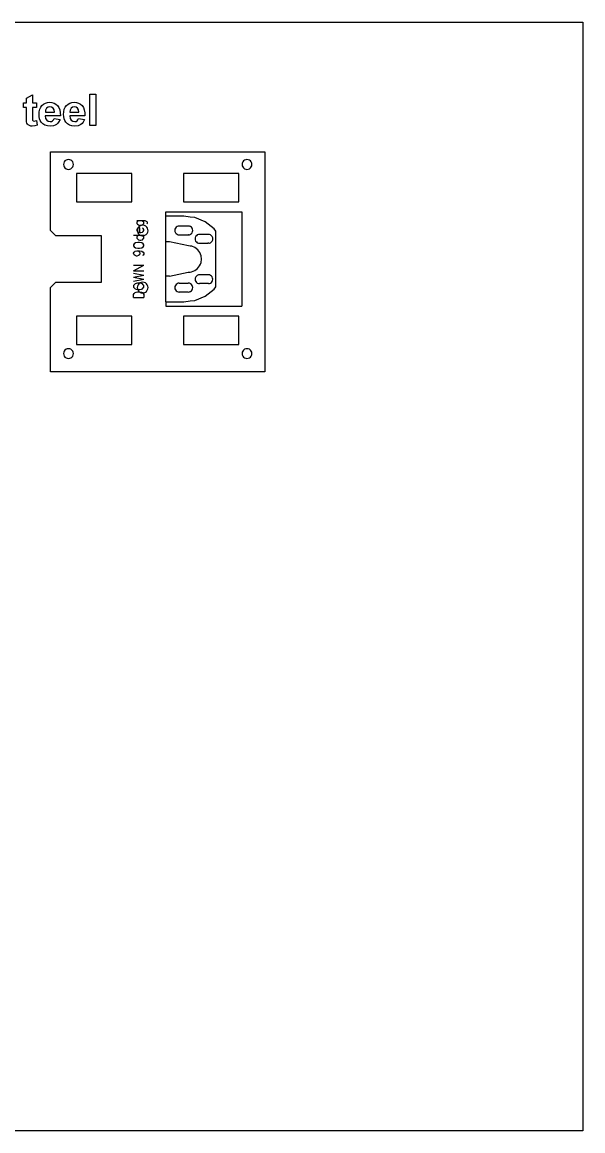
# Model space of a CAD drawing. Extents: x -144 to 2042, y -154 to 468.
# Drawn here: x 1728 to 2042, y -154 to 468 of the extents above; entities that cross this region are included whole.
import ezdxf

# ---------------------------------------------------------------- set-up
doc = ezdxf.new("R2010")
doc.units = 0
doc.layers.get('0').update_dxf_attribs({"linetype": 'CONTINUOUS', "lineweight": 25, "true_color": 0xffffff})
doc.layers.add('2.0mm Mild Steel', color=7, linetype='BYLAYER', lineweight=5)
doc.layers.add('Layer0', color=7, linetype='BYLAYER', lineweight=5)
doc.styles.add('textstyle2', font='')
doc.styles.get('textstyle2').set_extended_font_data('Standard')

msp = doc.modelspace()

# ---------------------------------------------------------------- linework, layer by layer
at = {"layer": '2.0mm Mild Steel'}
for p, q in [((1730.39, 425.04), (1733.8, 427.02)), ((1730.39, 422.49), (1730.39, 425.04)), ((1733.8, 427.02), (1733.8, 422.49)), ((1741.03, 422.33), (1742.14, 422.67)), ((1742.14, 422.67), (1743.36, 422.78)), ((1743.36, 422.78), (1744.71, 422.66)), ((1744.71, 422.66), (1745.92, 422.31)), ((1754.78, 422.33), (1755.89, 422.67)), ((1755.89, 422.67), (1757.11, 422.78)), ((1757.11, 422.78), (1758.46, 422.66)), ((1758.46, 422.66), (1759.67, 422.31)), ((1765.97, 409.67), (1765.97, 427.37)), ((1765.97, 427.37), (1769.36, 427.37)), ((1769.36, 427.37), (1769.36, 409.67)), ((1728.83, 419.78), (1728.83, 422.49)), ((1728.83, 422.49), (1730.39, 422.49)), ((1730.39, 419.78), (1728.83, 419.78)), ((1730.39, 414.19), (1730.39, 419.78)), ((1733.8, 422.49), (1736.11, 422.49)), ((1736.11, 419.78), (1733.8, 419.78)), ((1733.8, 419.78), (1733.8, 414.62)), ((1736.11, 422.49), (1736.11, 419.78)), ((1737.48, 415.98), (1737.58, 417.49)), ((1737.58, 417.49), (1737.89, 418.82)), ((1737.89, 418.82), (1738.41, 419.98)), ((1738.41, 419.98), (1739.14, 420.97)), ((1739.14, 420.97), (1740.03, 421.76)), ((1740.03, 421.76), (1741.03, 422.33)), ((1741.19, 418.42), (1741.02, 417.18)), ((1741.02, 417.18), (1746.09, 417.18)), ((1741.73, 419.37), (1741.19, 418.42)), ((1742.55, 419.98), (1741.73, 419.37)), ((1743.56, 420.18), (1742.55, 419.98)), ((1744.52, 419.99), (1743.56, 420.18)), ((1745.32, 419.42), (1744.52, 419.99)), ((1745.88, 418.47), (1745.32, 419.42)), ((1746.09, 417.18), (1745.88, 418.47)), ((1745.92, 422.31), (1746.97, 421.72)), ((1746.97, 421.72), (1747.87, 420.89)), ((1747.87, 420.89), (1748.59, 419.82)), ((1748.59, 419.82), (1749.09, 418.5)), ((1749.09, 418.5), (1749.38, 416.92)), ((1749.38, 416.92), (1749.45, 415.1)), ((1751.23, 415.98), (1751.33, 417.49)), ((1751.33, 417.49), (1751.64, 418.82)), ((1751.64, 418.82), (1752.17, 419.98)), ((1752.17, 419.98), (1752.89, 420.97)), ((1752.89, 420.97), (1753.78, 421.76)), ((1753.78, 421.76), (1754.78, 422.33)), ((1754.94, 418.42), (1754.77, 417.18)), ((1754.77, 417.18), (1759.84, 417.18)), ((1755.48, 419.37), (1754.94, 418.42)), ((1756.3, 419.98), (1755.48, 419.37)), ((1757.31, 420.18), (1756.3, 419.98)), ((1758.27, 419.99), (1757.31, 420.18)), ((1759.08, 419.42), (1758.27, 419.99)), ((1759.63, 418.47), (1759.08, 419.42)), ((1759.84, 417.18), (1759.63, 418.47)), ((1759.67, 422.31), (1760.72, 421.72)), ((1760.72, 421.72), (1761.62, 420.89)), ((1761.62, 420.89), (1762.34, 419.82)), ((1762.34, 419.82), (1762.85, 418.5)), ((1762.85, 418.5), (1763.13, 416.92)), ((1763.13, 416.92), (1763.2, 415.1)), ((1730.5, 411.8), (1730.39, 414.19)), ((1730.69, 411.06), (1730.5, 411.8)), ((1730.98, 410.48), (1730.69, 411.06)), ((1731.42, 410.04), (1730.98, 410.48)), ((1733.8, 414.62), (1733.86, 412.79)), ((1733.86, 412.79), (1734.16, 412.36)), ((1734.16, 412.36), (1734.74, 412.19)), ((1734.74, 412.19), (1736.1, 412.52)), ((1736.1, 412.52), (1736.39, 409.88)), ((1737.56, 414.7), (1737.48, 415.98)), ((1737.79, 413.54), (1737.56, 414.7)), ((1738.19, 412.5), (1737.79, 413.54)), ((1738.75, 411.56), (1738.19, 412.5)), ((1739.66, 410.61), (1738.75, 411.56)), ((1740.79, 409.92), (1739.66, 410.61)), ((1749.45, 415.1), (1740.95, 415.1)), ((1740.95, 415.1), (1741.18, 413.76)), ((1741.18, 413.76), (1741.78, 412.75)), ((1741.78, 412.75), (1742.66, 412.12)), ((1742.66, 412.12), (1743.73, 411.91)), ((1743.73, 411.91), (1744.46, 412.02)), ((1744.46, 412.02), (1745.07, 412.35)), ((1745.07, 412.35), (1745.55, 412.91)), ((1745.55, 412.91), (1745.89, 413.75)), ((1745.89, 413.75), (1749.27, 413.18)), ((1747.21, 410.35), (1746.47, 409.92)), ((1747.87, 410.89), (1747.21, 410.35)), ((1748.43, 411.54), (1747.87, 410.89)), ((1749.27, 413.18), (1748.43, 411.54)), ((1751.31, 414.7), (1751.23, 415.98)), ((1751.55, 413.54), (1751.31, 414.7)), ((1751.94, 412.5), (1751.55, 413.54)), ((1752.5, 411.56), (1751.94, 412.5)), ((1753.41, 410.61), (1752.5, 411.56)), ((1754.54, 409.92), (1753.41, 410.61)), ((1763.2, 415.1), (1754.71, 415.1)), ((1754.71, 415.1), (1754.93, 413.76)), ((1754.93, 413.76), (1755.53, 412.75)), ((1755.53, 412.75), (1756.41, 412.12)), ((1756.41, 412.12), (1757.48, 411.91)), ((1757.48, 411.91), (1758.22, 412.02)), ((1758.22, 412.02), (1758.82, 412.35)), ((1758.82, 412.35), (1759.3, 412.91)), ((1759.3, 412.91), (1759.64, 413.75)), ((1759.64, 413.75), (1763.02, 413.18)), ((1760.96, 410.35), (1760.22, 409.92)), ((1761.62, 410.89), (1760.96, 410.35)), ((1762.18, 411.54), (1761.62, 410.89)), ((1763.02, 413.18), (1762.18, 411.54)), ((1732.06, 409.69), (1731.42, 410.04)), ((1732.84, 409.45), (1732.06, 409.69)), ((1733.71, 409.38), (1732.84, 409.45)), ((1735.13, 409.5), (1733.71, 409.38)), ((1736.39, 409.88), (1735.13, 409.5)), ((1742.13, 409.51), (1740.79, 409.92)), ((1743.7, 409.38), (1742.13, 409.51)), ((1745.63, 409.62), (1743.7, 409.38)), ((1746.47, 409.92), (1745.63, 409.62)), ((1755.88, 409.51), (1754.54, 409.92)), ((1757.45, 409.38), (1755.88, 409.51)), ((1759.38, 409.62), (1757.45, 409.38)), ((1760.22, 409.92), (1759.38, 409.62)), ((1769.36, 409.67), (1765.97, 409.67))]:
    msp.add_line(p, q, dxfattribs=at)
at = {"layer": 'Layer0'}
for p, q in [((1391.75, 467.66), (2042.09, 467.66)), ((2042.09, 467.66), (2042.09, -153.74)), ((1743.97, 350.91), (1743.97, 394.91)), ((1743.97, 394.91), (1863.97, 394.91)), ((1863.97, 394.91), (1863.97, 271.77)), ((1751.31, 388.62), (1751.22, 387.91)), ((1751.22, 387.91), (1751.31, 387.2)), ((1751.59, 389.29), (1751.31, 388.62)), ((1751.31, 387.2), (1751.59, 386.54)), ((1752.02, 389.85), (1751.59, 389.29)), ((1751.59, 386.54), (1752.02, 385.97)), ((1752.59, 390.29), (1752.02, 389.85)), ((1752.02, 385.97), (1752.59, 385.53)), ((1753.26, 390.57), (1752.59, 390.29)), ((1752.59, 385.53), (1753.26, 385.25)), ((1753.97, 390.66), (1753.26, 390.57)), ((1754.68, 390.57), (1753.97, 390.66)), ((1755.34, 390.29), (1754.68, 390.57)), ((1754.68, 385.25), (1755.34, 385.53)), ((1755.91, 389.85), (1755.34, 390.29)), ((1755.34, 385.53), (1755.91, 385.97)), ((1756.35, 389.29), (1755.91, 389.85)), ((1755.91, 385.97), (1756.35, 386.54)), ((1756.62, 388.62), (1756.35, 389.29)), ((1756.35, 386.54), (1756.62, 387.2)), ((1756.72, 387.91), (1756.62, 388.62)), ((1756.62, 387.2), (1756.72, 387.91)), ((1851.31, 388.62), (1851.22, 387.91)), ((1851.22, 387.91), (1851.31, 387.2)), ((1851.59, 389.29), (1851.31, 388.62)), ((1851.31, 387.2), (1851.59, 386.54)), ((1852.02, 389.85), (1851.59, 389.29)), ((1851.59, 386.54), (1852.02, 385.97)), ((1852.59, 390.29), (1852.02, 389.85)), ((1852.02, 385.97), (1852.59, 385.53)), ((1853.26, 390.57), (1852.59, 390.29)), ((1852.59, 385.53), (1853.26, 385.25)), ((1853.97, 390.66), (1853.26, 390.57)), ((1854.68, 390.57), (1853.97, 390.66)), ((1855.34, 390.29), (1854.68, 390.57)), ((1854.68, 385.25), (1855.34, 385.53)), ((1855.91, 389.85), (1855.34, 390.29)), ((1855.34, 385.53), (1855.91, 385.97)), ((1856.35, 389.29), (1855.91, 389.85)), ((1855.91, 385.97), (1856.35, 386.54)), ((1856.62, 388.62), (1856.35, 389.29)), ((1856.35, 386.54), (1856.62, 387.2)), ((1856.72, 387.91), (1856.62, 388.62)), ((1856.62, 387.2), (1856.72, 387.91)), ((1753.26, 385.25), (1753.97, 385.16)), ((1753.97, 385.16), (1754.68, 385.25)), ((1789.47, 382.91), (1758.47, 382.91)), ((1758.47, 382.91), (1758.47, 366.91)), ((1789.47, 366.91), (1789.47, 382.91)), ((1849.47, 382.91), (1818.47, 382.91)), ((1818.47, 382.91), (1818.47, 366.91)), ((1849.47, 366.91), (1849.47, 382.91)), ((1853.26, 385.25), (1853.97, 385.16)), ((1853.97, 385.16), (1854.68, 385.25)), ((1758.47, 366.91), (1789.47, 366.91)), ((1818.47, 366.91), (1849.47, 366.91)), ((1808.54, 361.41), (1851.04, 361.41)), ((1808.54, 358.91), (1808.54, 361.41)), ((1851.04, 361.41), (1851.02, 308.41)), ((1818.56, 358.91), (1808.54, 358.91)), ((1822.13, 358.44), (1818.56, 358.91)), ((1824.77, 358.09), (1822.13, 358.44)), ((1830.56, 355.7), (1824.77, 358.09)), ((1835.53, 351.88), (1830.56, 355.7)), ((1746.97, 347.91), (1743.97, 350.91)), ((1792.72, 351.93), (1792.55, 351.17)), ((1792.55, 351.17), (1792.59, 350.39)), ((1792.59, 350.39), (1792.82, 349.64)), ((1793.08, 352.63), (1792.72, 351.93)), ((1792.82, 349.64), (1793.25, 348.98)), ((1793.61, 353.21), (1793.08, 352.63)), ((1793.25, 348.98), (1793.82, 348.45)), ((1794.27, 353.63), (1793.61, 353.21)), ((1793.82, 348.45), (1794.52, 348.09)), ((1795.02, 353.86), (1794.27, 353.63)), ((1794.52, 348.09), (1795.28, 347.92)), ((1795.8, 353.9), (1795.02, 353.86)), ((1796.57, 353.73), (1795.8, 353.9)), ((1796.07, 347.96), (1796.81, 348.19)), ((1797.26, 353.37), (1796.57, 353.73)), ((1796.81, 348.19), (1797.47, 348.61)), ((1797.84, 352.84), (1797.26, 353.37)), ((1797.47, 348.61), (1798, 349.19)), ((1798.26, 352.18), (1797.84, 352.84)), ((1798, 349.19), (1798.36, 349.89)), ((1798.5, 351.43), (1798.26, 352.18)), ((1798.36, 349.89), (1798.53, 350.65)), ((1798.53, 350.65), (1798.5, 351.43)), ((1813.64, 351.56), (1813.56, 350.91)), ((1813.56, 350.91), (1813.64, 350.26)), ((1813.89, 352.16), (1813.64, 351.56)), ((1813.64, 350.26), (1813.89, 349.66)), ((1814.29, 352.68), (1813.89, 352.16)), ((1813.89, 349.66), (1814.29, 349.14)), ((1814.81, 353.08), (1814.29, 352.68)), ((1814.29, 349.14), (1814.81, 348.75)), ((1815.41, 353.33), (1814.81, 353.08)), ((1814.81, 348.75), (1815.41, 348.5)), ((1816.06, 353.41), (1815.41, 353.33)), ((1815.41, 348.5), (1816.06, 348.41)), ((1821.06, 353.41), (1816.06, 353.41)), ((1816.06, 348.41), (1821.06, 348.41)), ((1821.7, 353.33), (1821.06, 353.41)), ((1821.27, 348.44), (1821.06, 348.41)), ((1821.27, 348.44), (1821.7, 348.5)), ((1822.13, 353.15), (1821.7, 353.33)), ((1821.7, 348.5), (1822.13, 348.67)), ((1822.31, 353.08), (1822.13, 353.15)), ((1822.13, 348.67), (1822.31, 348.75)), ((1822.82, 352.68), (1822.31, 353.08)), ((1822.31, 348.75), (1822.82, 349.14)), ((1823.22, 352.16), (1822.82, 352.68)), ((1822.82, 349.14), (1823.22, 349.66)), ((1823.47, 351.56), (1823.22, 352.16)), ((1823.22, 349.66), (1823.47, 350.26)), ((1823.56, 350.91), (1823.47, 351.56)), ((1823.47, 350.26), (1823.56, 350.91)), ((1825.6, 347.99), (1825.2, 347.47)), ((1826.12, 348.39), (1825.6, 347.99)), ((1826.72, 348.64), (1826.12, 348.39)), ((1827.27, 348.72), (1826.72, 348.64)), ((1832.37, 348.72), (1827.27, 348.72)), ((1833.02, 348.64), (1832.37, 348.72)), ((1833.62, 348.39), (1833.02, 348.64)), ((1834.14, 347.99), (1833.62, 348.39)), ((1834.53, 347.47), (1834.14, 347.99)), ((1836.56, 350.54), (1835.53, 351.88)), ((1836.56, 319.28), (1836.56, 350.54)), ((1772.53, 347.91), (1746.97, 347.91)), ((1772.53, 321.91), (1772.53, 347.91)), ((1795.28, 347.92), (1796.07, 347.96)), ((1808.54, 325.32), (1808.54, 344.5)), ((1810.54, 344.5), (1808.54, 344.5)), ((1821.12, 342.35), (1810.54, 344.5)), ((1822.13, 342.2), (1821.12, 342.35)), ((1823.04, 342.08), (1822.13, 342.2)), ((1824.77, 341.34), (1823.04, 342.08)), ((1824.95, 346.87), (1824.87, 346.22)), ((1824.87, 346.22), (1824.95, 345.58)), ((1825.2, 347.47), (1824.95, 346.87)), ((1824.95, 345.58), (1825.2, 344.97)), ((1825.2, 344.97), (1825.6, 344.46)), ((1825.6, 344.46), (1826.12, 344.06)), ((1826.12, 344.06), (1826.72, 343.81)), ((1826.72, 343.81), (1827.37, 343.72)), ((1827.37, 343.72), (1831.98, 343.72)), ((1832.63, 343.76), (1831.98, 343.72)), ((1832.63, 343.76), (1833.02, 343.81)), ((1833.02, 343.81), (1833.62, 344.06)), ((1833.62, 344.06), (1834.14, 344.46)), ((1834.14, 344.46), (1834.53, 344.97)), ((1834.78, 346.87), (1834.53, 347.47)), ((1834.53, 344.97), (1834.78, 345.58)), ((1834.87, 346.22), (1834.78, 346.87)), ((1834.78, 345.58), (1834.87, 346.22)), ((1824.83, 341.32), (1824.77, 341.34)), ((1826.36, 340.12), (1824.83, 341.32)), ((1827.53, 338.57), (1826.36, 340.12)), ((1828.25, 336.78), (1827.53, 338.57)), ((1828.49, 334.85), (1828.25, 336.78)), ((1824.72, 328.44), (1826.27, 329.61)), ((1826.27, 329.61), (1827.46, 331.14)), ((1827.46, 331.14), (1827.88, 332.11)), ((1827.88, 332.11), (1828.22, 332.93)), ((1828.22, 332.93), (1828.49, 334.85)), ((1810.54, 325.32), (1808.54, 325.32)), ((1810.54, 325.32), (1820.99, 327.47)), ((1820.99, 327.47), (1822.13, 327.61)), ((1822.13, 327.61), (1822.92, 327.71)), ((1822.92, 327.71), (1824.72, 328.44)), ((1825, 324.24), (1824.91, 323.6)), ((1824.91, 323.6), (1825, 322.96)), ((1825.24, 324.84), (1825, 324.24)), ((1825.64, 325.35), (1825.24, 324.84)), ((1826.15, 325.74), (1825.64, 325.35)), ((1826.75, 325.99), (1826.15, 325.74)), ((1827.39, 326.08), (1826.75, 325.99)), ((1832.35, 326.08), (1827.39, 326.08)), ((1832.99, 325.99), (1832.35, 326.08)), ((1833.59, 325.74), (1832.99, 325.99)), ((1834.1, 325.35), (1833.59, 325.74)), ((1834.49, 324.84), (1834.1, 325.35)), ((1834.74, 324.24), (1834.49, 324.84)), ((1834.83, 323.6), (1834.74, 324.24)), ((1834.74, 322.96), (1834.83, 323.6)), ((1743.97, 318.91), (1746.97, 321.91)), ((1743.97, 271.77), (1743.97, 318.91)), ((1746.97, 321.91), (1772.53, 321.91)), ((1792.64, 319.69), (1792.54, 318.91)), ((1792.54, 318.91), (1792.64, 318.13)), ((1792.94, 320.41), (1792.64, 319.69)), ((1792.64, 318.13), (1792.94, 317.41)), ((1793.42, 321.03), (1792.94, 320.41)), ((1792.94, 317.41), (1793.42, 316.79)), ((1794.04, 321.51), (1793.42, 321.03)), ((1794.77, 321.81), (1794.04, 321.51)), ((1795.54, 321.91), (1794.77, 321.81)), ((1796.32, 321.81), (1795.54, 321.91)), ((1797.04, 321.51), (1796.32, 321.81)), ((1797.66, 321.03), (1797.04, 321.51)), ((1798.14, 320.41), (1797.66, 321.03)), ((1797.66, 316.79), (1798.14, 317.41)), ((1798.44, 319.69), (1798.14, 320.41)), ((1798.14, 317.41), (1798.44, 318.13)), ((1798.54, 318.91), (1798.44, 319.69)), ((1798.44, 318.13), (1798.54, 318.91)), ((1813.64, 319.56), (1813.56, 318.91)), ((1813.56, 318.91), (1813.64, 318.26)), ((1813.89, 320.16), (1813.64, 319.56)), ((1813.64, 318.26), (1813.89, 317.66)), ((1814.29, 320.68), (1813.89, 320.16)), ((1813.89, 317.66), (1814.29, 317.14)), ((1814.81, 321.08), (1814.29, 320.68)), ((1814.29, 317.14), (1814.81, 316.75)), ((1815.41, 321.33), (1814.81, 321.08)), ((1815.99, 321.4), (1815.41, 321.33)), ((1815.99, 321.4), (1821.06, 321.41)), ((1821.7, 321.33), (1821.06, 321.41)), ((1822.13, 321.15), (1821.7, 321.33)), ((1822.31, 321.08), (1822.13, 321.15)), ((1822.82, 320.68), (1822.31, 321.08)), ((1822.31, 316.75), (1822.82, 317.14)), ((1823.22, 320.16), (1822.82, 320.68)), ((1822.82, 317.14), (1823.22, 317.66)), ((1823.47, 319.56), (1823.22, 320.16)), ((1823.22, 317.66), (1823.47, 318.26)), ((1823.56, 318.91), (1823.47, 319.56)), ((1823.47, 318.26), (1823.56, 318.91)), ((1825, 322.96), (1825.24, 322.36)), ((1825.24, 322.36), (1825.64, 321.84)), ((1825.64, 321.84), (1826.15, 321.45)), ((1826.15, 321.45), (1826.75, 321.2)), ((1826.75, 321.2), (1827.39, 321.12)), ((1832.35, 321.12), (1827.39, 321.12)), ((1830.56, 314.13), (1835.53, 317.94)), ((1832.35, 321.12), (1832.99, 321.2)), ((1832.99, 321.2), (1833.59, 321.45)), ((1833.59, 321.45), (1834.1, 321.84)), ((1834.1, 321.84), (1834.49, 322.36)), ((1834.49, 322.36), (1834.74, 322.96)), ((1835.53, 317.94), (1836.56, 319.28)), ((1793.42, 316.79), (1794.04, 316.31)), ((1794.04, 316.31), (1794.77, 316.01)), ((1794.77, 316.01), (1795.54, 315.91)), ((1795.54, 315.91), (1796.32, 316.01)), ((1796.32, 316.01), (1797.04, 316.31)), ((1797.04, 316.31), (1797.66, 316.79)), ((1808.54, 310.91), (1808.52, 308.41)), ((1808.54, 310.91), (1818.56, 310.91)), ((1814.81, 316.75), (1815.41, 316.5)), ((1815.41, 316.5), (1816.06, 316.41)), ((1821.06, 316.41), (1816.06, 316.41)), ((1818.56, 310.91), (1822.13, 311.38)), ((1821.06, 316.41), (1821.7, 316.5)), ((1821.7, 316.5), (1822.13, 316.67)), ((1822.13, 316.67), (1822.31, 316.75)), ((1822.13, 311.38), (1824.77, 311.73)), ((1824.77, 311.73), (1830.56, 314.13)), ((1808.52, 308.41), (1851.02, 308.41)), ((1789.47, 302.91), (1758.47, 302.91)), ((1758.47, 302.91), (1758.47, 286.91)), ((1789.47, 286.91), (1789.47, 302.91)), ((1849.47, 302.91), (1818.47, 302.91)), ((1818.47, 302.91), (1818.47, 286.91)), ((1849.47, 286.91), (1849.47, 302.91)), ((1758.47, 286.91), (1789.47, 286.91)), ((1818.47, 286.91), (1849.47, 286.91)), ((1751.31, 282.62), (1751.22, 281.91)), ((1751.22, 281.91), (1751.31, 281.2)), ((1751.59, 283.29), (1751.31, 282.62)), ((1751.31, 281.2), (1751.59, 280.54)), ((1752.02, 283.85), (1751.59, 283.29)), ((1751.59, 280.54), (1752.02, 279.97)), ((1752.59, 284.29), (1752.02, 283.85)), ((1752.02, 279.97), (1752.59, 279.53)), ((1753.26, 284.57), (1752.59, 284.29)), ((1753.97, 284.66), (1753.26, 284.57)), ((1754.68, 284.57), (1753.97, 284.66)), ((1755.34, 284.29), (1754.68, 284.57)), ((1755.91, 283.85), (1755.34, 284.29)), ((1755.34, 279.53), (1755.91, 279.97)), ((1756.35, 283.29), (1755.91, 283.85)), ((1755.91, 279.97), (1756.35, 280.54)), ((1756.62, 282.62), (1756.35, 283.29)), ((1756.35, 280.54), (1756.62, 281.2)), ((1756.72, 281.91), (1756.62, 282.62)), ((1756.62, 281.2), (1756.72, 281.91)), ((1851.31, 282.62), (1851.22, 281.91)), ((1851.22, 281.91), (1851.31, 281.2)), ((1851.59, 283.29), (1851.31, 282.62)), ((1851.31, 281.2), (1851.59, 280.54)), ((1852.02, 283.85), (1851.59, 283.29)), ((1851.59, 280.54), (1852.02, 279.97)), ((1852.59, 284.29), (1852.02, 283.85)), ((1852.02, 279.97), (1852.59, 279.53)), ((1853.26, 284.57), (1852.59, 284.29)), ((1853.97, 284.66), (1853.26, 284.57)), ((1854.68, 284.57), (1853.97, 284.66)), ((1855.34, 284.29), (1854.68, 284.57)), ((1855.91, 283.85), (1855.34, 284.29)), ((1855.34, 279.53), (1855.91, 279.97)), ((1856.35, 283.29), (1855.91, 283.85)), ((1855.91, 279.97), (1856.35, 280.54)), ((1856.62, 282.62), (1856.35, 283.29)), ((1856.35, 280.54), (1856.62, 281.2)), ((1856.72, 281.91), (1856.62, 282.62)), ((1856.62, 281.2), (1856.72, 281.91)), ((1752.59, 279.53), (1753.26, 279.25)), ((1753.26, 279.25), (1753.97, 279.16)), ((1753.97, 279.16), (1754.68, 279.25)), ((1754.68, 279.25), (1755.34, 279.53)), ((1852.59, 279.53), (1853.26, 279.25)), ((1853.26, 279.25), (1853.97, 279.16)), ((1853.97, 279.16), (1854.68, 279.25)), ((1854.68, 279.25), (1855.34, 279.53)), ((1863.97, 271.77), (1743.97, 271.77)), ((2042.09, -153.74), (1391.75, -153.74))]:
    msp.add_line(p, q, dxfattribs=at)
at = {"layer": 'Layer0', "color": 2, "true_color": 0xffff00}
for p, q in [((1808.54, 344.5), (1808.54, 358.91)), ((1808.54, 310.91), (1808.54, 325.32))]:
    msp.add_line(p, q, dxfattribs=at)

# ---------------------------------------------------------------- texts
at = {"insert": (1790.45, 334.91), "char_height": 20, "attachment_point": 2, "rotation": 90, "style": 'textstyle2'}
msp.add_mtext('\\H5.71429;DOWN 90deg', dxfattribs=at)

doc.saveas('drawing.dxf')
